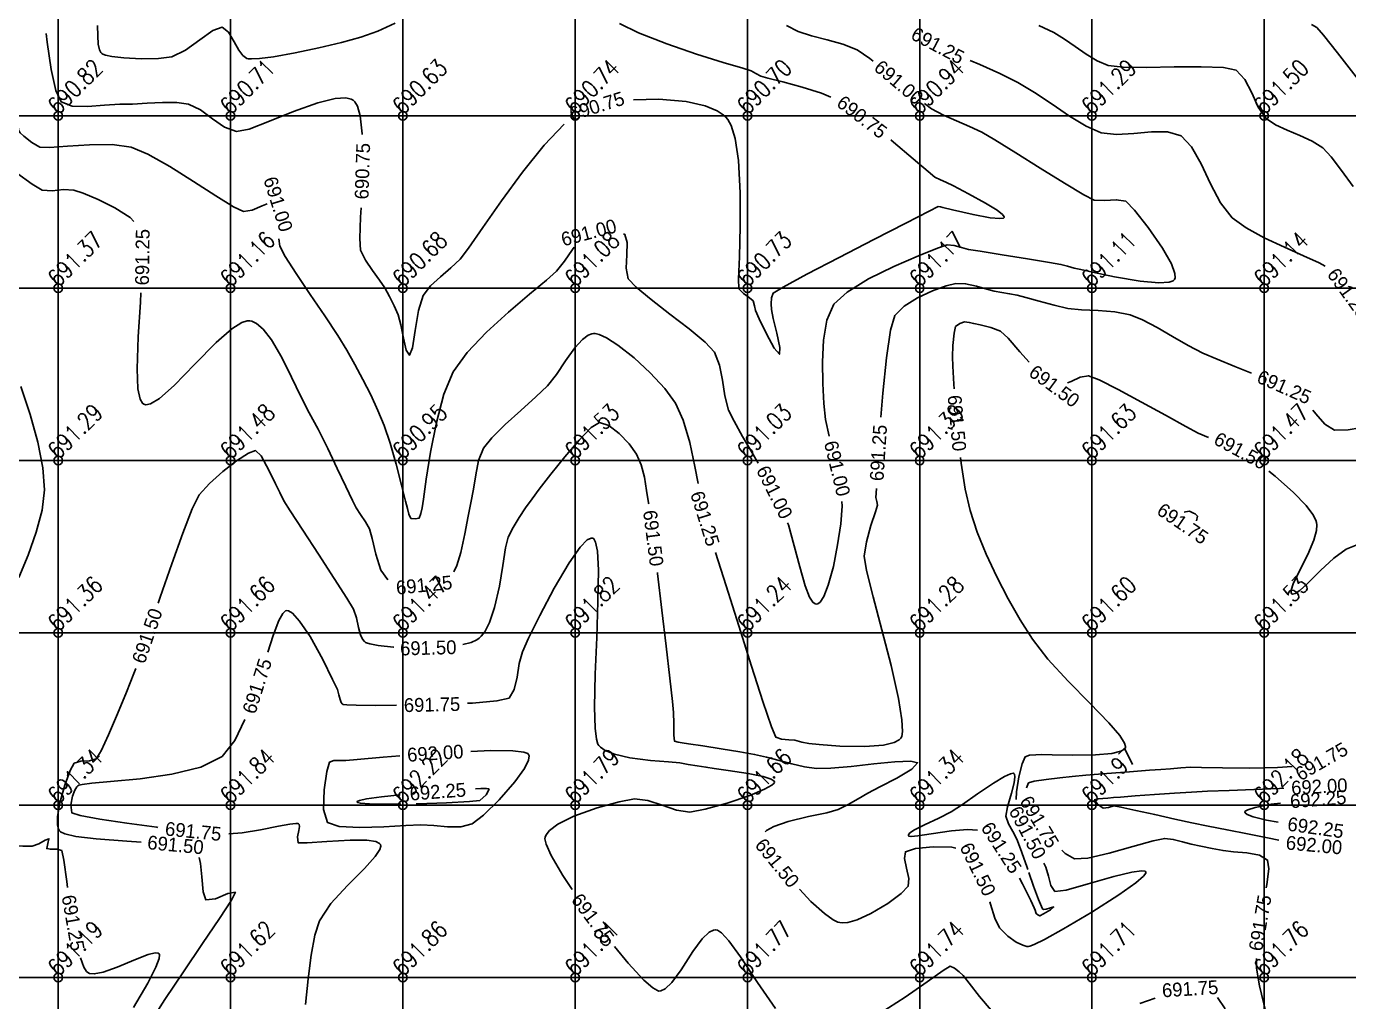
# Model space of a CAD drawing. Header units: millimetres. Extents: x 708400 to 708940, y 1331410 to 1331890.
# Drawn here: x 708649.08 to 708687.45, y 1331649.3 to 1331677.59 of the extents above; entities that cross this region are included whole.
import ezdxf

# ---------------------------------------------------------------- set-up
doc = ezdxf.new("R2010")
doc.units = ezdxf.units.MM
doc.header["$PDMODE"] = 32
doc.header["$PDSIZE"] = 0.25
for name, color, linetype in [('BLOCK LEVELS', 251, 'Continuous'), ('CONT-MJR', 210, 'Continuous'), ('CONT-MNR', 90, 'Continuous'), ('grid', 4, 'Continuous')]:
    doc.layers.add(name, color=color, linetype=linetype)
doc.styles.add('RS', font='romans.shx', dxfattribs={"height": 5})

msp = doc.modelspace()

# ---------------------------------------------------------------- linework, layer by layer
at = {"layer": 'BLOCK LEVELS', "color": 251}
for p in [(708650, 1331675, 690.821), (708655, 1331675, 690.709), (708660, 1331675, 690.632), (708665, 1331675, 690.742), (708670, 1331675, 690.701), (708675, 1331675, 690.938), (708680, 1331675, 691.29), (708685, 1331675, 691.499), (708650, 1331670, 691.365), (708655, 1331670, 691.161), (708660, 1331670, 690.682), (708665, 1331670, 691.083), (708670, 1331670, 690.73), (708675, 1331670, 691.167), (708680, 1331670, 691.108), (708685, 1331670, 691.136), (708650, 1331665, 691.287), (708655, 1331665, 691.482), (708660, 1331665, 690.95), (708665, 1331665, 691.527), (708670, 1331665, 691.027), (708675, 1331665, 691.385), (708680, 1331665, 691.629), (708685, 1331665, 691.475), (708650, 1331660, 691.356), (708655, 1331660, 691.657), (708660, 1331660, 691.466), (708665, 1331660, 691.817), (708670, 1331660, 691.237), (708675, 1331660, 691.282), (708680, 1331660, 691.604), (708685, 1331660, 691.529), (708650, 1331655, 691.338), (708655, 1331655, 691.838), (708660, 1331655, 692.215), (708665, 1331655, 691.794), (708670, 1331655, 691.663), (708675, 1331655, 691.343), (708680, 1331655, 691.975), (708685, 1331655, 692.182), (708650, 1331650, 691.193), (708655, 1331650, 691.621), (708660, 1331650, 691.857), (708665, 1331650, 691.812), (708670, 1331650, 691.769), (708675, 1331650, 691.738), (708680, 1331650, 691.708), (708685, 1331650, 691.765)]:
    msp.add_point(p, dxfattribs=at)
at = {"layer": 'CONT-MJR', "flags": 128}
for points, elevation in [([(708659.779, 1331677.682), (708659.27, 1331677.453), (708658.779, 1331677.275), (708658.221, 1331677.124), (708657.56, 1331676.966), (708656.874, 1331676.822), (708656.245, 1331676.711), (708655.835, 1331676.658), (708655.609, 1331676.647), (708655.507, 1331676.655), (708655.472, 1331676.664), (708655.43, 1331676.685), (708655.351, 1331676.751), (708655.241, 1331676.898), (708655.106, 1331677.14), (708654.94, 1331677.424), (708654.757, 1331677.572), (708654.485, 1331677.476), (708654.109, 1331677.207), (708653.691, 1331676.905), (708653.292, 1331676.712), (708652.907, 1331676.662), (708652.409, 1331676.653), (708651.9, 1331676.679), (708651.556, 1331676.719), (708651.368, 1331676.758), (708651.288, 1331676.787), (708651.265, 1331676.803), (708651.238, 1331676.833), (708651.196, 1331676.914), (708651.16, 1331677.073), (708651.144, 1331677.321), (708651.139, 1331677.615)], 690.5), ([(708671.13, 1331677.618), (708671.471, 1331677.443), (708671.859, 1331677.314), (708672.313, 1331677.201), (708672.774, 1331677.077), (708673.183, 1331676.914), (708673.552, 1331676.663), (708673.648, 1331676.585)], 691), ([(708678.462, 1331677.623), (708678.896, 1331677.412), (708679.202, 1331677.225), (708679.515, 1331677.007), (708679.832, 1331676.787), (708680.152, 1331676.596), (708680.471, 1331676.462), (708680.903, 1331676.412), (708681.584, 1331676.404), (708682.383, 1331676.415), (708683.17, 1331676.421), (708683.815, 1331676.396), (708684.189, 1331676.318), (708684.439, 1331676.051), (708684.635, 1331675.661), (708684.825, 1331675.25), (708685.059, 1331674.923), (708685.326, 1331674.74), (708685.665, 1331674.58), (708686.035, 1331674.426), (708686.393, 1331674.262), (708686.696, 1331674.07), (708686.944, 1331673.808), (708687.243, 1331673.413), (708687.58, 1331672.943)], 691.5), ([(708656.063, 1331672.442), (708655.918, 1331672.384), (708655.629, 1331672.264), (708655.374, 1331672.222), (708655.085, 1331672.359), (708654.571, 1331672.678), (708653.924, 1331673.094), (708653.237, 1331673.524), (708652.603, 1331673.884), (708652.116, 1331674.09), (708651.564, 1331674.162), (708650.909, 1331674.157), (708650.265, 1331674.116), (708649.746, 1331674.079), (708649.468, 1331674.084), (708649.231, 1331674.222), (708649.001, 1331674.41), (708648.896, 1331674.507), (708648.856, 1331674.562), (708648.819, 1331674.78), (708648.724, 1331675.342), (708648.594, 1331676.111), (708648.453, 1331676.955), (708648.408, 1331677.221)], 691), ([(708675.139, 1331675.354), (708675.341, 1331675.203), (708675.687, 1331675.019), (708676.066, 1331674.851), (708676.449, 1331674.688), (708676.805, 1331674.519), (708677.182, 1331674.297), (708677.787, 1331673.922), (708678.5, 1331673.477), (708679.199, 1331673.045), (708679.76, 1331672.71), (708680.063, 1331672.553), (708680.37, 1331672.537), (708680.705, 1331672.565), (708680.981, 1331672.518), (708681.232, 1331672.265), (708681.633, 1331671.759), (708682.049, 1331671.154), (708682.304, 1331670.699), (708682.404, 1331670.427), (708682.412, 1331670.296), (708682.395, 1331670.249), (708682.36, 1331670.214), (708682.236, 1331670.167), (708681.939, 1331670.149), (708681.402, 1331670.198), (708680.655, 1331670.325), (708680.012, 1331670.46), (708679.679, 1331670.535), (708679.487, 1331670.581), (708679.288, 1331670.638), (708679.097, 1331670.688), (708678.767, 1331670.744), (708678.131, 1331670.847), (708677.392, 1331670.965), (708676.754, 1331671.067), (708676.418, 1331671.122), (708676.212, 1331671.177), (708675.996, 1331671.237), (708675.796, 1331671.251), (708675.519, 1331671.161), (708674.961, 1331670.94), (708674.251, 1331670.628), (708673.519, 1331670.264), (708672.895, 1331669.886), (708672.51, 1331669.533), (708672.306, 1331669.067), (708672.204, 1331668.492), (708672.176, 1331667.862), (708672.189, 1331667.231), (708672.214, 1331666.652), (708672.268, 1331666.185), (708672.371, 1331665.704)], 691), ([(708664.973, 1331671.185), (708664.925, 1331671.123), (708664.688, 1331670.784), (708664.456, 1331670.489), (708664.17, 1331670.231), (708663.676, 1331669.819), (708663.066, 1331669.299), (708662.432, 1331668.719), (708661.867, 1331668.126), (708661.462, 1331667.568), (708661.192, 1331666.918), (708660.972, 1331666.099), (708660.801, 1331665.238), (708660.676, 1331664.456), (708660.597, 1331663.878), (708660.564, 1331663.628), (708660.525, 1331663.455), (708660.477, 1331663.327), (708660.355, 1331663.303), (708660.233, 1331663.318), (708660.177, 1331663.439), (708660.131, 1331663.601), (708660.077, 1331663.816), (708659.96, 1331664.284), (708659.802, 1331664.887), (708659.627, 1331665.504), (708659.456, 1331666.017), (708659.276, 1331666.451), (708659.068, 1331666.899), (708658.841, 1331667.348), (708658.607, 1331667.785), (708658.378, 1331668.196), (708658.112, 1331668.623), (708657.732, 1331669.191), (708657.306, 1331669.817), (708656.901, 1331670.42), (708656.585, 1331670.914), (708656.425, 1331671.219), (708656.403, 1331671.43)], 691), ([(708670.309, 1331664.919), (708670.164, 1331665.17), (708669.86, 1331665.69), (708669.611, 1331666.135), (708669.455, 1331666.46), (708669.346, 1331666.872), (708669.276, 1331667.326), (708669.191, 1331667.768), (708669.04, 1331668.145), (708668.773, 1331668.431), (708668.31, 1331668.816), (708667.753, 1331669.246), (708667.205, 1331669.667), (708666.767, 1331670.026), (708666.543, 1331670.267), (708666.482, 1331670.582), (708666.498, 1331670.968), (708666.513, 1331671.325), (708666.445, 1331671.553), (708666.406, 1331671.572)], 691), ([(708678.18, 1331667.851), (708677.911, 1331668.155), (708677.566, 1331668.544), (708677.349, 1331668.751), (708677.069, 1331668.858), (708676.755, 1331668.932), (708676.57, 1331668.968), (708676.437, 1331669.005), (708676.305, 1331669.023), (708676.164, 1331668.973), (708676.039, 1331668.884), (708675.997, 1331668.689), (708675.962, 1331668.338), (708675.949, 1331668.001), (708675.959, 1331667.732), (708675.989, 1331667.211), (708675.999, 1331667.079)], 691.5), ([(708683.385, 1331665.665), (708683.083, 1331665.792), (708682.72, 1331665.983), (708682.134, 1331666.308), (708681.442, 1331666.691), (708680.761, 1331667.059), (708680.207, 1331667.339), (708679.898, 1331667.458), (708679.656, 1331667.412), (708679.392, 1331667.291), (708679.29, 1331667.246)], 691.5), ([(708667.138, 1331663.736), (708667.133, 1331663.77), (708667.076, 1331664.128), (708667.011, 1331664.51), (708666.921, 1331664.875), (708666.785, 1331665.184), (708666.568, 1331665.481), (708666.28, 1331665.784), (708665.976, 1331666.017), (708665.706, 1331666.101), (708665.469, 1331665.952), (708665.114, 1331665.589), (708664.702, 1331665.108), (708664.296, 1331664.601), (708663.958, 1331664.163), (708663.751, 1331663.887), (708663.563, 1331663.627), (708663.375, 1331663.346), (708663.202, 1331663.056), (708663.059, 1331662.772), (708662.981, 1331662.46), (708662.901, 1331661.954), (708662.801, 1331661.347), (708662.664, 1331660.731), (708662.517, 1331660.294), (708662.379, 1331660.031), (708662.271, 1331659.896), (708662.213, 1331659.844), (708662.146, 1331659.799), (708661.979, 1331659.721), (708661.736, 1331659.656)], 691.5), ([(708659.737, 1331659.582), (708659.73, 1331659.582), (708659.281, 1331659.632), (708659.042, 1331659.675), (708658.943, 1331659.705), (708658.914, 1331659.719), (708658.884, 1331659.744), (708658.832, 1331659.809), (708658.772, 1331659.938), (708658.713, 1331660.15), (708658.65, 1331660.435), (708658.567, 1331660.686), (708658.377, 1331661.002), (708658.01, 1331661.577), (708657.553, 1331662.279), (708657.098, 1331662.975), (708656.734, 1331663.535), (708656.55, 1331663.825), (708656.427, 1331664.067), (708656.307, 1331664.324), (708656.184, 1331664.566), (708656.046, 1331664.845), (708655.89, 1331665.135), (708655.72, 1331665.284), (708655.518, 1331665.21), (708655.175, 1331664.99), (708654.772, 1331664.679), (708654.385, 1331664.331), (708654.093, 1331664.002), (708653.89, 1331663.598), (708653.613, 1331662.892), (708653.293, 1331661.997), (708652.961, 1331661.028), (708652.903, 1331660.857)], 691.5), ([(708676.187, 1331665.088), (708676.207, 1331664.916), (708676.323, 1331664.164), (708676.464, 1331663.548), (708676.672, 1331662.922), (708676.934, 1331662.275), (708677.238, 1331661.625), (708677.57, 1331660.987), (708677.918, 1331660.378), (708678.271, 1331659.815), (708678.723, 1331659.233), (708679.312, 1331658.595), (708679.934, 1331657.961), (708680.486, 1331657.388), (708680.808, 1331657.014), (708680.946, 1331656.801), (708680.975, 1331656.698), (708680.969, 1331656.66), (708680.943, 1331656.623), (708680.84, 1331656.561), (708680.58, 1331656.496), (708680.1, 1331656.453), (708679.424, 1331656.446), (708678.842, 1331656.461), (708678.544, 1331656.466), (708678.371, 1331656.459), (708678.191, 1331656.448), (708678.06, 1331656.395), (708677.974, 1331656.2), (708677.877, 1331655.823), (708677.806, 1331655.384), (708677.803, 1331655.16)], 691.5), ([(708687.859, 1331662.62), (708687.373, 1331662.428), (708687.017, 1331662.168), (708686.637, 1331661.807), (708686.277, 1331661.447), (708686.034, 1331661.227), (708685.893, 1331661.136), (708685.824, 1331661.123), (708685.798, 1331661.133), (708685.781, 1331661.155), (708685.778, 1331661.231), (708685.84, 1331661.415), (708686.006, 1331661.758), (708686.265, 1331662.27), (708686.441, 1331662.686), (708686.516, 1331662.968), (708686.526, 1331663.13), (708686.515, 1331663.201), (708686.493, 1331663.271), (708686.412, 1331663.426), (708686.215, 1331663.689), (708685.85, 1331664.069), (708685.321, 1331664.54), (708685.131, 1331664.691)], 691.5), ([(708672.742, 1331663.804), (708672.749, 1331663.675), (708672.707, 1331663.156), (708672.619, 1331662.546), (708672.496, 1331661.926), (708672.347, 1331661.379), (708672.214, 1331661.049), (708672.111, 1331660.892), (708672.041, 1331660.841), (708672.006, 1331660.833), (708671.971, 1331660.838), (708671.903, 1331660.885), (708671.804, 1331661.037), (708671.675, 1331661.364), (708671.517, 1331661.909), (708671.357, 1331662.526), (708671.189, 1331663.127), (708671.167, 1331663.187)], 691), ([(708670.514, 1331654.224), (708670.551, 1331654.261), (708670.769, 1331654.38), (708671.179, 1331654.519), (708671.77, 1331654.664), (708672.306, 1331654.779), (708672.632, 1331654.867), (708672.922, 1331655.012), (708673.218, 1331655.182), (708673.499, 1331655.349), (708673.843, 1331655.528), (708674.338, 1331655.782), (708674.773, 1331656.04), (708674.938, 1331656.23), (708674.741, 1331656.275), (708674.28, 1331656.254), (708673.666, 1331656.194), (708673.008, 1331656.124), (708672.419, 1331656.071), (708672.009, 1331656.063), (708671.658, 1331656.113), (708671.292, 1331656.195), (708670.921, 1331656.292), (708670.556, 1331656.389), (708670.206, 1331656.469), (708669.777, 1331656.545), (708669.24, 1331656.633), (708668.708, 1331656.716), (708668.294, 1331656.78), (708668.11, 1331656.809), (708667.987, 1331656.825), (708667.881, 1331656.858), (708667.868, 1331657.029), (708667.866, 1331657.364), (708667.857, 1331657.685), (708667.824, 1331658.002), (708667.747, 1331658.682), (708667.641, 1331659.606), (708667.518, 1331660.657), (708667.393, 1331661.717), (708667.389, 1331661.751)], 691.5), ([(708652.251, 1331658.966), (708652.197, 1331658.818), (708651.976, 1331658.272), (708651.716, 1331657.643), (708651.458, 1331657.039), (708651.24, 1331656.57), (708651.102, 1331656.344), (708650.901, 1331656.287), (708650.652, 1331656.277), (708650.464, 1331656.215), (708650.349, 1331655.999), (708650.189, 1331655.574), (708650.043, 1331655.061), (708649.976, 1331654.669), (708649.975, 1331654.426), (708650.004, 1331654.302), (708650.03, 1331654.256), (708650.064, 1331654.222), (708650.191, 1331654.163), (708650.505, 1331654.091), (708651.096, 1331654.019), (708651.985, 1331653.952), (708652.406, 1331653.924)], 691.5), ([(708659.91, 1331656.431), (708659.429, 1331656.393), (708658.673, 1331656.327), (708658.341, 1331656.297), (708658.171, 1331656.296), (708657.993, 1331656.291), (708657.87, 1331656.242), (708657.792, 1331655.973), (708657.714, 1331655.44), (708657.7, 1331654.87), (708657.812, 1331654.49), (708658.151, 1331654.376), (708658.747, 1331654.348), (708659.445, 1331654.369), (708660.089, 1331654.407), (708660.523, 1331654.427), (708660.897, 1331654.405), (708661.297, 1331654.372), (708661.682, 1331654.373), (708662.008, 1331654.455), (708662.339, 1331654.703), (708662.796, 1331655.148), (708663.251, 1331655.67), (708663.529, 1331656.064), (708663.644, 1331656.304), (708663.662, 1331656.424), (708663.65, 1331656.469), (708663.624, 1331656.495), (708663.508, 1331656.536), (708663.189, 1331656.572), (708662.552, 1331656.581), (708661.973, 1331656.559)], 692), ([(708685.567, 1331655.491), (708685.439, 1331655.485), (708684.7, 1331655.455), (708683.98, 1331655.425), (708683.351, 1331655.399), (708682.89, 1331655.376), (708682.392, 1331655.345), (708681.813, 1331655.305), (708681.256, 1331655.264), (708680.825, 1331655.232), (708680.623, 1331655.217), (708680.457, 1331655.205), (708680.316, 1331655.193), (708680.177, 1331655.182), (708680.074, 1331655.157), (708680.165, 1331655.031), (708680.323, 1331654.907), (708680.475, 1331654.933), (708680.636, 1331654.978), (708680.84, 1331654.941), (708681.27, 1331654.847), (708681.824, 1331654.723), (708682.401, 1331654.594), (708682.897, 1331654.487), (708683.371, 1331654.39), (708683.922, 1331654.28), (708684.511, 1331654.164), (708685.099, 1331654.047), (708685.422, 1331653.981)], 692), ([(708676.049, 1331653.752), (708675.931, 1331653.775), (708675.395, 1331653.784), (708674.877, 1331653.74), (708674.587, 1331653.644), (708674.556, 1331653.452), (708674.62, 1331653.169), (708674.687, 1331652.874), (708674.668, 1331652.644), (708674.465, 1331652.437), (708674.071, 1331652.145), (708673.581, 1331651.852), (708673.182, 1331651.672), (708672.911, 1331651.595), (708672.755, 1331651.582), (708672.687, 1331651.589), (708672.629, 1331651.605), (708672.491, 1331651.674), (708672.237, 1331651.854), (708671.844, 1331652.206), (708671.51, 1331652.558)], 691.5), ([(708654.086, 1331653.478), (708654.129, 1331653.302), (708654.169, 1331652.921), (708654.204, 1331652.482), (708654.282, 1331652.248), (708654.561, 1331652.283), (708654.923, 1331652.435), (708655.14, 1331652.473), (708655.026, 1331652.245), (708654.68, 1331651.714), (708654.186, 1331650.984), (708653.629, 1331650.163), (708653.093, 1331649.357), (708652.661, 1331648.671), (708652.418, 1331648.211), (708652.273, 1331647.697), (708652.167, 1331647.09), (708652.091, 1331646.489), (708652.033, 1331645.991), (708651.984, 1331645.696), (708651.874, 1331645.419), (708651.736, 1331645.136), (708651.618, 1331644.86), (708651.541, 1331644.598)], 691.5), ([(708678.599, 1331653.319), (708678.659, 1331653.203), (708678.734, 1331652.94), (708678.806, 1331652.663), (708678.925, 1331652.488), (708679.25, 1331652.536), (708679.894, 1331652.717), (708680.638, 1331652.931), (708681.16, 1331653.058), (708681.437, 1331653.094), (708681.54, 1331653.078), (708681.562, 1331653.056), (708681.56, 1331653.027), (708681.496, 1331652.94), (708681.269, 1331652.743), (708680.78, 1331652.394), (708679.994, 1331651.89), (708679.178, 1331651.405), (708678.622, 1331651.099), (708678.321, 1331650.951), (708678.195, 1331650.903), (708678.159, 1331650.897), (708678.105, 1331650.901), (708677.989, 1331650.931), (708677.804, 1331651.02), (708677.561, 1331651.194), (708677.321, 1331651.435), (708677.184, 1331651.715), (708677.051, 1331652.128), (708677.032, 1331652.193)], 691.5)]:
    msp.add_lwpolyline(points, dxfattribs=dict(at, elevation=elevation))
at = {"layer": 'CONT-MNR', "flags": 128}
for points, elevation in [([(708666.292, 1331677.675), (708666.837, 1331677.409), (708667.658, 1331677.084), (708668.519, 1331676.79), (708669.297, 1331676.547), (708669.868, 1331676.378), (708670.11, 1331676.305), (708670.248, 1331676.224), (708670.386, 1331676.147), (708670.591, 1331676.092), (708671.028, 1331675.983), (708671.587, 1331675.832), (708672.155, 1331675.651), (708672.422, 1331675.539)], 690.75), ([(708686.367, 1331677.651), (708686.525, 1331677.562), (708686.715, 1331677.337), (708687.123, 1331676.823), (708687.672, 1331676.127), (708688.284, 1331675.36), (708688.881, 1331674.63), (708689.205, 1331674.252)], 691.75), ([(708658.823, 1331674.459), (708658.823, 1331674.474), (708658.763, 1331674.993), (708658.681, 1331675.278), (708658.605, 1331675.405), (708658.56, 1331675.448), (708658.498, 1331675.482), (708658.343, 1331675.519), (708658.038, 1331675.502), (708657.536, 1331675.378), (708656.828, 1331675.123), (708656.128, 1331674.838), (708655.54, 1331674.614), (708655.169, 1331674.54), (708654.824, 1331674.672), (708654.477, 1331674.914), (708654.128, 1331675.169), (708653.779, 1331675.337), (708653.444, 1331675.382), (708653.029, 1331675.385), (708652.582, 1331675.364), (708652.151, 1331675.34), (708651.785, 1331675.332), (708651.338, 1331675.31), (708650.848, 1331675.271), (708650.401, 1331675.282), (708650.08, 1331675.408), (708649.931, 1331675.73), (708649.795, 1331676.344), (708649.675, 1331677.134), (708649.646, 1331677.384)], 690.75), ([(708652.191, 1331671.934), (708652.082, 1331672.048), (708651.642, 1331672.332), (708651.156, 1331672.574), (708650.726, 1331672.752), (708650.452, 1331672.844), (708650.151, 1331672.856), (708649.824, 1331672.82), (708649.529, 1331672.842), (708649.243, 1331673.011), (708648.786, 1331673.343), (708648.29, 1331673.724), (708647.888, 1331674.042), (708647.712, 1331674.185), (708647.644, 1331674.269), (708647.587, 1331674.359), (708647.569, 1331674.583), (708647.524, 1331675.144), (708647.451, 1331675.931), (708647.345, 1331676.828), (708647.33, 1331676.924)], 691.25), ([(708676.467, 1331676.604), (708676.742, 1331676.484), (708677.33, 1331676.221), (708677.85, 1331675.965), (708678.334, 1331675.675), (708678.842, 1331675.332), (708679.35, 1331674.988), (708679.833, 1331674.696), (708680.267, 1331674.507), (708680.712, 1331674.452), (708681.213, 1331674.481), (708681.724, 1331674.53), (708682.197, 1331674.531), (708682.585, 1331674.418), (708682.892, 1331674.102), (708683.168, 1331673.605), (708683.439, 1331673.029), (708683.731, 1331672.472), (708684.07, 1331672.035), (708684.471, 1331671.746), (708685.002, 1331671.458), (708685.586, 1331671.184), (708686.144, 1331670.938), (708686.597, 1331670.732), (708686.768, 1331670.635)], 691.25), ([(708674.158, 1331674.297), (708674.236, 1331674.234), (708674.812, 1331673.751), (708675.246, 1331673.382), (708675.443, 1331673.22), (708675.6, 1331673.144), (708675.76, 1331673.072), (708675.978, 1331672.962), (708676.415, 1331672.737), (708676.912, 1331672.464), (708677.247, 1331672.258), (708677.408, 1331672.133), (708677.455, 1331672.071), (708677.456, 1331672.049), (708677.435, 1331672.029), (708677.329, 1331672.014), (708677.048, 1331672.039), (708676.55, 1331672.131), (708675.953, 1331672.268), (708675.676, 1331672.338), (708675.608, 1331672.354), (708675.541, 1331672.365), (708675.274, 1331672.232), (708674.596, 1331671.886), (708673.67, 1331671.412), (708672.659, 1331670.89), (708671.726, 1331670.402), (708671.034, 1331670.03), (708670.746, 1331669.857), (708670.699, 1331669.717), (708670.69, 1331669.543), (708670.697, 1331669.377), (708670.751, 1331669.117), (708670.856, 1331668.688), (708670.94, 1331668.279), (708670.929, 1331668.081), (708670.779, 1331668.252), (708670.553, 1331668.672), (708670.341, 1331669.112), (708670.237, 1331669.345), (708670.206, 1331669.489), (708670.168, 1331669.626), (708670.058, 1331669.715), (708669.882, 1331669.84), (708669.751, 1331669.979), (708669.745, 1331670.264), (708669.767, 1331670.91), (708669.792, 1331671.787), (708669.792, 1331672.761), (708669.741, 1331673.703), (708669.644, 1331674.344), (708669.531, 1331674.716), (708669.432, 1331674.895), (708669.375, 1331674.961), (708669.3, 1331675.026), (708669.118, 1331675.143), (708668.777, 1331675.285), (708668.222, 1331675.414), (708667.431, 1331675.483), (708666.692, 1331675.46)], 690.75), ([(708664.678, 1331674.753), (708664.104, 1331674.147), (708663.474, 1331673.362), (708662.863, 1331672.53), (708662.324, 1331671.761), (708661.908, 1331671.16), (708661.667, 1331670.838), (708661.395, 1331670.583), (708661.091, 1331670.329), (708660.804, 1331670.066), (708660.587, 1331669.785), (708660.451, 1331669.349), (708660.357, 1331668.772), (708660.279, 1331668.268), (708660.192, 1331668.051), (708660.098, 1331668.197), (708660.015, 1331668.542), (708659.937, 1331668.935), (708659.864, 1331669.226), (708659.75, 1331669.489), (708659.614, 1331669.759), (708659.475, 1331670.011), (708659.325, 1331670.229), (708659.117, 1331670.506), (708658.912, 1331670.808), (708658.771, 1331671.101), (708658.751, 1331671.438), (708658.774, 1331672.054), (708658.787, 1331672.326)], 690.75), ([(708659.563, 1331661.534), (708659.363, 1331661.819), (708659.216, 1331662.278), (708659.113, 1331662.732), (708659.034, 1331663.019), (708658.913, 1331663.222), (708658.772, 1331663.427), (708658.644, 1331663.627), (708658.537, 1331663.841), (708658.346, 1331664.243), (708658.097, 1331664.766), (708657.819, 1331665.342), (708657.538, 1331665.903), (708657.281, 1331666.381), (708657.035, 1331666.859), (708656.77, 1331667.418), (708656.488, 1331667.986), (708656.19, 1331668.495), (708655.942, 1331668.812), (708655.751, 1331668.973), (708655.621, 1331669.036), (708655.555, 1331669.052), (708655.486, 1331669.053), (708655.324, 1331669.004), (708655.034, 1331668.818), (708654.582, 1331668.418), (708653.967, 1331667.789), (708653.363, 1331667.172), (708652.937, 1331666.797), (708652.676, 1331666.64), (708652.537, 1331666.614), (708652.481, 1331666.629), (708652.439, 1331666.66), (708652.373, 1331666.777), (708652.311, 1331667.077), (708652.286, 1331667.66), (708652.317, 1331668.582), (708652.381, 1331669.591), (708652.397, 1331669.864)], 691.25), ([(708684.627, 1331667.529), (708684.143, 1331667.725), (708683.63, 1331667.935), (708683.222, 1331668.115), (708682.796, 1331668.338), (708682.342, 1331668.597), (708681.889, 1331668.855), (708681.467, 1331669.076), (708681.107, 1331669.222), (708680.665, 1331669.308), (708680.177, 1331669.346), (708679.701, 1331669.369), (708679.297, 1331669.412), (708678.901, 1331669.502), (708678.466, 1331669.621), (708678.079, 1331669.731), (708677.828, 1331669.798), (708677.61, 1331669.837), (708677.38, 1331669.871), (708677.161, 1331669.907), (708676.946, 1331669.965), (708676.651, 1331670.053), (708676.334, 1331670.126), (708676.051, 1331670.137), (708675.769, 1331670.067), (708675.372, 1331669.921), (708674.938, 1331669.718), (708674.546, 1331669.475), (708674.275, 1331669.208), (708674.148, 1331668.776), (708674.032, 1331667.972), (708673.931, 1331666.955), (708673.876, 1331666.251)], 691.25), ([(708668.566, 1331664.332), (708668.478, 1331664.826), (708668.327, 1331665.516), (708668.138, 1331666.164), (708667.913, 1331666.665), (708667.599, 1331667.089), (708667.18, 1331667.543), (708666.711, 1331667.98), (708666.244, 1331668.348), (708665.909, 1331668.561), (708665.699, 1331668.656), (708665.585, 1331668.682), (708665.537, 1331668.683), (708665.483, 1331668.675), (708665.375, 1331668.631), (708665.212, 1331668.509), (708664.995, 1331668.266), (708664.725, 1331667.886), (708664.457, 1331667.494), (708664.194, 1331667.164), (708663.857, 1331666.841), (708663.421, 1331666.45), (708662.967, 1331666.04), (708662.579, 1331665.658), (708662.336, 1331665.352), (708662.198, 1331664.995), (708662.114, 1331664.585), (708662.052, 1331664.162), (708661.975, 1331663.768), (708661.895, 1331663.38), (708661.8, 1331662.868), (708661.682, 1331662.332), (708661.566, 1331661.953), (708661.482, 1331661.771)], 691.25), ([(708648.917, 1331667.145), (708649.184, 1331666.331), (708649.406, 1331665.529), (708649.555, 1331664.787), (708649.604, 1331664.151), (708649.532, 1331663.553), (708649.36, 1331662.914), (708649.121, 1331662.255), (708648.851, 1331661.602)], 691.25), ([(708688.113, 1331666.005), (708687.435, 1331665.886), (708687.043, 1331665.874), (708686.758, 1331666.053), (708686.494, 1331666.351), (708686.411, 1331666.453)], 691.25), ([(708673.744, 1331664.189), (708673.732, 1331663.928), (708673.754, 1331663.812), (708673.773, 1331663.697), (708673.714, 1331663.51), (708673.584, 1331663.112), (708673.452, 1331662.637), (708673.386, 1331662.218), (708673.459, 1331661.803), (708673.65, 1331661.044), (708673.905, 1331660.081), (708674.169, 1331659.051), (708674.385, 1331658.092), (708674.486, 1331657.469), (708674.502, 1331657.131), (708674.477, 1331656.985), (708674.453, 1331656.938), (708674.405, 1331656.89), (708674.26, 1331656.812), (708673.945, 1331656.736), (708673.408, 1331656.696), (708672.685, 1331656.711), (708672.081, 1331656.756), (708671.786, 1331656.786), (708671.58, 1331656.827), (708671.374, 1331656.879), (708671.199, 1331656.891), (708670.987, 1331656.908), (708670.823, 1331656.968), (708670.701, 1331657.27), (708670.452, 1331658.006), (708670.119, 1331659.031), (708669.747, 1331660.199), (708669.379, 1331661.363), (708669.077, 1331662.326)], 691.25), ([(708683.037, 1331663.251), (708683.063, 1331663.378), (708682.992, 1331663.447), (708682.944, 1331663.468), (708682.893, 1331663.497), (708682.833, 1331663.526), (708682.715, 1331663.506), (708682.679, 1331663.497)], 691.75), ([(708664.914, 1331652.553), (708664.639, 1331652.96), (708664.303, 1331653.538), (708664.158, 1331653.865), (708664.125, 1331654.017), (708664.13, 1331654.07), (708664.156, 1331654.133), (708664.254, 1331654.259), (708664.502, 1331654.444), (708664.965, 1331654.675), (708665.642, 1331654.921), (708666.282, 1331655.097), (708666.724, 1331655.178), (708667.111, 1331655.133), (708667.526, 1331654.994), (708667.941, 1331654.853), (708668.331, 1331654.799), (708668.776, 1331654.88), (708669.411, 1331655.056), (708670.069, 1331655.279), (708670.5, 1331655.457), (708670.711, 1331655.574), (708670.779, 1331655.639), (708670.786, 1331655.665), (708670.774, 1331655.696), (708670.694, 1331655.753), (708670.462, 1331655.83), (708670.023, 1331655.917), (708669.44, 1331656.002), (708669.038, 1331656.059), (708668.796, 1331656.101), (708668.54, 1331656.14), (708668.284, 1331656.179), (708668.041, 1331656.221), (708667.714, 1331656.252), (708667.188, 1331656.294), (708666.59, 1331656.371), (708666.146, 1331656.474), (708665.875, 1331656.584), (708665.74, 1331656.676), (708665.688, 1331656.728), (708665.662, 1331656.772), (708665.62, 1331656.91), (708665.581, 1331657.234), (708665.564, 1331657.843), (708665.584, 1331658.799), (708665.625, 1331659.861), (708665.663, 1331660.908), (708665.674, 1331661.818), (708665.646, 1331662.366), (708665.595, 1331662.632), (708665.544, 1331662.725), (708665.513, 1331662.744), (708665.466, 1331662.746), (708665.353, 1331662.691), (708665.148, 1331662.485), (708664.826, 1331662.03), (708664.392, 1331661.289), (708663.979, 1331660.505), (708663.651, 1331659.838), (708663.47, 1331659.449), (708663.374, 1331659.103), (708663.314, 1331658.709), (708663.234, 1331658.349), (708663.081, 1331658.102), (708662.731, 1331658.02), (708662.019, 1331657.959), (708661.88, 1331657.953)], 691.75), ([(708659.814, 1331657.894), (708659.205, 1331657.89), (708658.645, 1331657.896), (708658.37, 1331657.906), (708658.274, 1331657.915), (708658.255, 1331657.92), (708658.237, 1331657.935), (708658.208, 1331657.978), (708658.177, 1331658.064), (708658.146, 1331658.199), (708658.099, 1331658.353), (708657.962, 1331658.643), (708657.673, 1331659.223), (708657.306, 1331659.887), (708657.005, 1331660.34), (708656.8, 1331660.565), (708656.681, 1331660.636), (708656.629, 1331660.642), (708656.594, 1331660.631), (708656.52, 1331660.562), (708656.405, 1331660.354), (708656.239, 1331659.918), (708656.086, 1331659.438)], 691.75), ([(708655.417, 1331657.482), (708655.126, 1331656.873), (708654.754, 1331656.408), (708654.136, 1331656.099), (708653.294, 1331655.893), (708652.373, 1331655.763), (708651.516, 1331655.682), (708650.973, 1331655.635), (708650.697, 1331655.601), (708650.593, 1331655.576), (708650.569, 1331655.561), (708650.539, 1331655.527), (708650.484, 1331655.436), (708650.414, 1331655.261), (708650.363, 1331655.007), (708650.394, 1331654.774), (708650.638, 1331654.696), (708651.209, 1331654.591), (708651.99, 1331654.473), (708652.863, 1331654.356), (708652.891, 1331654.353)], 691.75), ([(708685.814, 1331656.121), (708685.38, 1331656.087), (708684.561, 1331656.07), (708683.786, 1331656.078), (708683.178, 1331656.092), (708682.859, 1331656.096), (708682.576, 1331656.078), (708682.281, 1331656.056), (708681.998, 1331656.035), (708681.667, 1331656.01), (708681.093, 1331655.967), (708680.428, 1331655.915), (708679.824, 1331655.866), (708679.43, 1331655.829), (708679.072, 1331655.789), (708678.666, 1331655.74), (708678.325, 1331655.689), (708678.158, 1331655.643), (708678.104, 1331655.5), (708678.104, 1331655.496)], 691.75), ([(708676.681, 1331654.273), (708676.391, 1331654.288), (708675.92, 1331654.252), (708675.332, 1331654.164), (708674.947, 1331654.104), (708674.752, 1331654.088), (708674.684, 1331654.1), (708674.671, 1331654.114), (708674.672, 1331654.137), (708674.712, 1331654.19), (708674.85, 1331654.285), (708675.135, 1331654.431), (708675.555, 1331654.624), (708675.916, 1331654.806), (708676.238, 1331655.017), (708676.679, 1331655.323), (708677.141, 1331655.634), (708677.459, 1331655.828), (708677.635, 1331655.91), (708677.71, 1331655.925), (708677.733, 1331655.918), (708677.751, 1331655.897), (708677.765, 1331655.823), (708677.742, 1331655.647), (708677.662, 1331655.342), (708677.547, 1331654.949), (708677.502, 1331654.679), (708677.577, 1331654.458), (708677.704, 1331654.233), (708677.819, 1331654.015), (708677.925, 1331653.726), (708678.105, 1331653.216), (708678.134, 1331653.134)], 691.25), ([(708659.919, 1331655.295), (708659.377, 1331655.24), (708658.949, 1331655.18), (708658.742, 1331655.135), (708658.676, 1331655.105), (708658.668, 1331655.091), (708658.681, 1331655.077), (708658.768, 1331655.055), (708659.033, 1331655.035), (708659.574, 1331655.027), (708659.938, 1331655.032)], 692.25), ([(708660.384, 1331655.039), (708660.416, 1331655.04), (708661.266, 1331655.069), (708661.936, 1331655.105), (708662.236, 1331655.136), (708662.418, 1331655.298), (708662.501, 1331655.461), (708662.488, 1331655.47), (708662.427, 1331655.48), (708662.265, 1331655.479), (708662.112, 1331655.469)], 692.25), ([(708685.472, 1331655.058), (708685.199, 1331655.023), (708684.736, 1331654.934), (708684.52, 1331654.866), (708684.451, 1331654.822), (708684.441, 1331654.801), (708684.447, 1331654.776), (708684.503, 1331654.728), (708684.683, 1331654.657), (708685.064, 1331654.566), (708685.404, 1331654.507)], 692.25), ([(708654.949, 1331654.165), (708655.332, 1331654.198), (708655.87, 1331654.286), (708656.387, 1331654.386), (708656.721, 1331654.446), (708656.893, 1331654.468), (708656.959, 1331654.466), (708656.975, 1331654.459), (708656.988, 1331654.44), (708656.997, 1331654.382), (708656.98, 1331654.259), (708656.943, 1331654.075), (708656.957, 1331653.909), (708657.223, 1331653.901), (708657.791, 1331653.944), (708658.466, 1331653.985), (708658.95, 1331653.983), (708659.214, 1331653.941), (708659.32, 1331653.889), (708659.347, 1331653.854), (708659.357, 1331653.812), (708659.331, 1331653.708), (708659.196, 1331653.504), (708658.885, 1331653.164), (708658.389, 1331652.668), (708657.905, 1331652.144), (708657.578, 1331651.646), (708657.448, 1331651.221), (708657.341, 1331650.645), (708657.252, 1331649.962), (708657.173, 1331649.217)], 691.75), ([(708646.088, 1331654.043), (708646.793, 1331653.969), (708647.645, 1331653.895), (708648.408, 1331653.839), (708648.975, 1331653.807), (708649.24, 1331653.804), (708649.431, 1331653.878), (708649.623, 1331653.983), (708649.728, 1331654.022), (708649.697, 1331653.887), (708649.665, 1331653.737), (708649.773, 1331653.719), (708649.958, 1331653.717), (708650.1, 1331653.678), (708650.157, 1331653.406), (708650.246, 1331652.78), (708650.271, 1331652.604)], 691.25), ([(708679.121, 1331653.696), (708679.224, 1331653.595), (708679.494, 1331653.44), (708679.878, 1331653.462), (708680.498, 1331653.604), (708681.188, 1331653.795), (708681.781, 1331653.961), (708682.11, 1331654.033), (708682.361, 1331654.002), (708682.624, 1331653.933), (708682.876, 1331653.867), (708683.159, 1331653.81), (708683.49, 1331653.744), (708683.806, 1331653.681), (708684.105, 1331653.647), (708684.493, 1331653.613), (708684.861, 1331653.545), (708685.098, 1331653.406), (708685.13, 1331653.154), (708685.075, 1331652.696), (708685.059, 1331652.601)], 691.75), ([(708678.165, 1331653.048), (708678.307, 1331652.648), (708678.45, 1331652.259), (708678.531, 1331652.059), (708678.565, 1331651.988), (708678.575, 1331651.976), (708678.6, 1331651.97), (708678.67, 1331651.98), (708678.794, 1331652.021), (708678.891, 1331652.044), (708678.793, 1331651.964), (708678.597, 1331651.846), (708678.484, 1331651.785), (708678.432, 1331651.814), (708678.383, 1331651.85), (708678.38, 1331651.856), (708678.369, 1331651.886), (708678.348, 1331651.951), (708678.323, 1331652.02), (708678.226, 1331652.23), (708677.987, 1331652.718), (708677.9, 1331652.876)], 691.25), ([(708670.818, 1331649.101), (708670.289, 1331649.855), (708669.803, 1331650.593), (708669.464, 1331651.065), (708669.25, 1331651.295), (708669.129, 1331651.37), (708669.076, 1331651.381), (708669.015, 1331651.373), (708668.889, 1331651.311), (708668.691, 1331651.122), (708668.418, 1331650.751), (708668.074, 1331650.22), (708667.805, 1331649.852), (708667.613, 1331649.668), (708667.492, 1331649.61), (708667.434, 1331649.605), (708667.387, 1331649.616), (708667.259, 1331649.693), (708666.996, 1331649.924), (708666.544, 1331650.41), (708666.146, 1331650.894)], 691.75), ([(708650.644, 1331650.572), (708650.744, 1331650.296), (708650.819, 1331650.174), (708650.858, 1331650.14), (708650.91, 1331650.117), (708651.043, 1331650.103), (708651.299, 1331650.149), (708651.707, 1331650.294), (708652.239, 1331650.522), (708652.608, 1331650.669), (708652.813, 1331650.717), (708652.9, 1331650.706), (708652.927, 1331650.684), (708652.937, 1331650.654), (708652.926, 1331650.549), (708652.835, 1331650.298), (708652.6, 1331649.831), (708652.183, 1331649.126)], 691.25), ([(708677.075, 1331649.052), (708676.74, 1331649.445), (708676.437, 1331649.835), (708676.261, 1331650.052), (708676.144, 1331650.163), (708676.015, 1331650.271), (708675.888, 1331650.324), (708675.681, 1331650.199), (708675.22, 1331649.873), (708674.583, 1331649.431), (708673.852, 1331648.958)], 691.75), ([(708684.776, 1331650.552), (708684.771, 1331650.267), (708684.861, 1331649.753), (708685.049, 1331648.993)], 691.75), ([(708681.831, 1331649.402), (708681.391, 1331649.246)], 691.75), ([(708683.865, 1331649.091), (708683.644, 1331649.419)], 691.75)]:
    msp.add_lwpolyline(points, dxfattribs=dict(at, elevation=elevation))
at = {"layer": 'grid'}
for p, q in [((708650, 1331410), (708650, 1331890)), ((708655, 1331410), (708655, 1331890)), ((708660, 1331410), (708660, 1331890)), ((708665, 1331410), (708665, 1331890)), ((708670, 1331410), (708670, 1331890)), ((708675, 1331410), (708675, 1331890)), ((708680, 1331410), (708680, 1331890)), ((708685, 1331410), (708685, 1331890)), ((708400, 1331675), (708845, 1331675)), ((708400, 1331670), (708845, 1331670)), ((708400, 1331665), (708845, 1331665)), ((708400, 1331660), (708845, 1331660)), ((708400, 1331655), (708845, 1331655)), ((708400, 1331650), (708845, 1331650))]:
    msp.add_line(p, q, dxfattribs=at)

# ---------------------------------------------------------------- texts
at = {"layer": 'BLOCK LEVELS', "color": 251, "style": 'RS', "width": 0.8}
for s, p in [('690.82', (708650, 1331675, 690.821)), ('690.71', (708655, 1331675, 690.709)), ('690.63', (708660, 1331675, 690.632)), ('690.74', (708665, 1331675, 690.742)), ('690.70', (708670, 1331675, 690.701)), ('690.94', (708675, 1331675, 690.938)), ('691.29', (708680, 1331675, 691.29)), ('691.50', (708685, 1331675, 691.499)), ('691.37', (708650, 1331670, 691.365)), ('691.16', (708655, 1331670, 691.161)), ('690.68', (708660, 1331670, 690.682)), ('691.08', (708665, 1331670, 691.083)), ('690.73', (708670, 1331670, 690.73)), ('691.17', (708675, 1331670, 691.167)), ('691.11', (708680, 1331670, 691.108)), ('691.14', (708685, 1331670, 691.136)), ('691.29', (708650, 1331665, 691.287)), ('691.48', (708655, 1331665, 691.482)), ('690.95', (708660, 1331665, 690.95)), ('691.53', (708665, 1331665, 691.527)), ('691.03', (708670, 1331665, 691.027)), ('691.39', (708675, 1331665, 691.385)), ('691.63', (708680, 1331665, 691.629)), ('691.47', (708685, 1331665, 691.475)), ('691.36', (708650, 1331660, 691.356)), ('691.66', (708655, 1331660, 691.657)), ('691.47', (708660, 1331660, 691.466)), ('691.82', (708665, 1331660, 691.817)), ('691.24', (708670, 1331660, 691.237)), ('691.28', (708675, 1331660, 691.282)), ('691.60', (708680, 1331660, 691.604)), ('691.53', (708685, 1331660, 691.529)), ('691.34', (708650, 1331655, 691.338)), ('691.84', (708655, 1331655, 691.838)), ('692.22', (708660, 1331655, 692.215)), ('691.79', (708665, 1331655, 691.794)), ('691.66', (708670, 1331655, 691.663)), ('691.34', (708675, 1331655, 691.343)), ('691.97', (708680, 1331655, 691.975)), ('692.18', (708685, 1331655, 692.182)), ('691.19', (708650, 1331650, 691.193)), ('691.62', (708655, 1331650, 691.621)), ('691.86', (708660, 1331650, 691.857)), ('691.81', (708665, 1331650, 691.812)), ('691.77', (708670, 1331650, 691.769)), ('691.74', (708675, 1331650, 691.738)), ('691.71', (708680, 1331650, 691.708)), ('691.76', (708685, 1331650, 691.765))]:
    msp.add_text(s, height=0.5, rotation=45.0066, dxfattribs=at).set_placement(p)
at = {"layer": 'CONT-MJR', "char_height": 0.4, "attachment_point": 5}
for s, insert, rotation in [('{691.00}', (708674.393, 1331675.968, 691), 319.6445), ('{691.00}', (708656.38, 1331672.435, 691), 287.3132), ('{691.00}', (708665.396, 1331671.608, 691), 14.8274), ('{691.50}', (708678.908, 1331667.154, 691.5), 323.588), ('{691.50}', (708678.908, 1331667.154, 691.5), 323.588), ('{691.50}', (708676.08, 1331666.082, 691.5), 275.2179), ('{691.50}', (708684.313, 1331665.278, 691.5), 331.428), ('{691.00}', (708672.604, 1331664.766, 691), 283.6672), ('{691.00}', (708670.785, 1331664.076, 691), 296.484), ('{691.50}', (708667.268, 1331662.744, 691.5), 277.1679), ('{691.50}', (708652.582, 1331659.909, 691.5), 71.1252), ('{691.50}', (708660.738, 1331659.559, 691.5), 1.5232), ('{692.00}', (708660.941, 1331656.505, 692), 3.6543), ('{692.00}', (708686.599, 1331655.538, 692), 2.8249), ('{691.50}', (708678.128, 1331654.201, 691.5), 297.7902), ('{691.50}', (708653.403, 1331653.843, 691.5), 354.6545), ('{692.00}', (708686.446, 1331653.837, 692), 354.7416), ('{691.50}', (708670.863, 1331653.32, 691.5), 309.1724), ('{691.50}', (708676.686, 1331653.137, 691.5), 296.1593)]:
    msp.add_mtext(s, dxfattribs=dict(at, insert=insert, rotation=rotation))
at = {"layer": 'CONT-MNR', "char_height": 0.4, "attachment_point": 5}
for s, insert, rotation in [('{691.25}', (708675.525, 1331677.035, 691.25), 332.1034), ('{690.75}', (708665.631, 1331675.278, 690.75), 17.3949), ('{690.75}', (708673.325, 1331674.963, 690.75), 322.4752), ('{690.75}', (708658.829, 1331673.392, 690.75), 88.261), ('{691.25}', (708652.443, 1331670.897, 691.25), 89.1875), ('{691.25}', (708687.443, 1331669.848, 691.25), 305.846), ('{691.25}', (708685.579, 1331667.127, 691.25), 336.1446), ('{691.25}', (708673.804, 1331665.22, 691.25), 86.2665), ('{691.25}', (708668.768, 1331663.312, 691.25), 287.3424), ('{691.75}', (708682.633, 1331663.165, 691.75), 325.5096), ('{691.25}', (708660.617, 1331661.382, 691.25), 5.7955), ('{691.75}', (708655.774, 1331658.453, 691.75), 72.4522), ('{691.75}', (708660.847, 1331657.913, 691.75), 1.3147), ('{691.75}', (708686.665, 1331656.264, 691.75), 29.9207), ('{692.25}', (708661.015, 1331655.387, 692.25), 4.2574), ('{692.25}', (708686.566, 1331655.169, 692.25), 4.5961), ('{691.75}', (708678.474, 1331654.513, 691.75), 300.8515), ('{691.75}', (708653.917, 1331654.235, 691.75), 354.3027), ('{691.25}', (708677.369, 1331653.764, 691.25), 302.9473), ('{692.25}', (708686.492, 1331654.343, 692.25), 351.9785), ('{691.25}', (708650.43, 1331651.583, 691.25), 279.846), ('{691.75}', (708665.512, 1331651.71, 691.75), 306.8036), ('{691.75}', (708684.882, 1331651.582, 691.75), 80.2758), ('{691.75}', (708682.849, 1331649.669, 691.75), 3.6132)]:
    msp.add_mtext(s, dxfattribs=dict(at, insert=insert, rotation=rotation))

doc.saveas('drawing.dxf')
